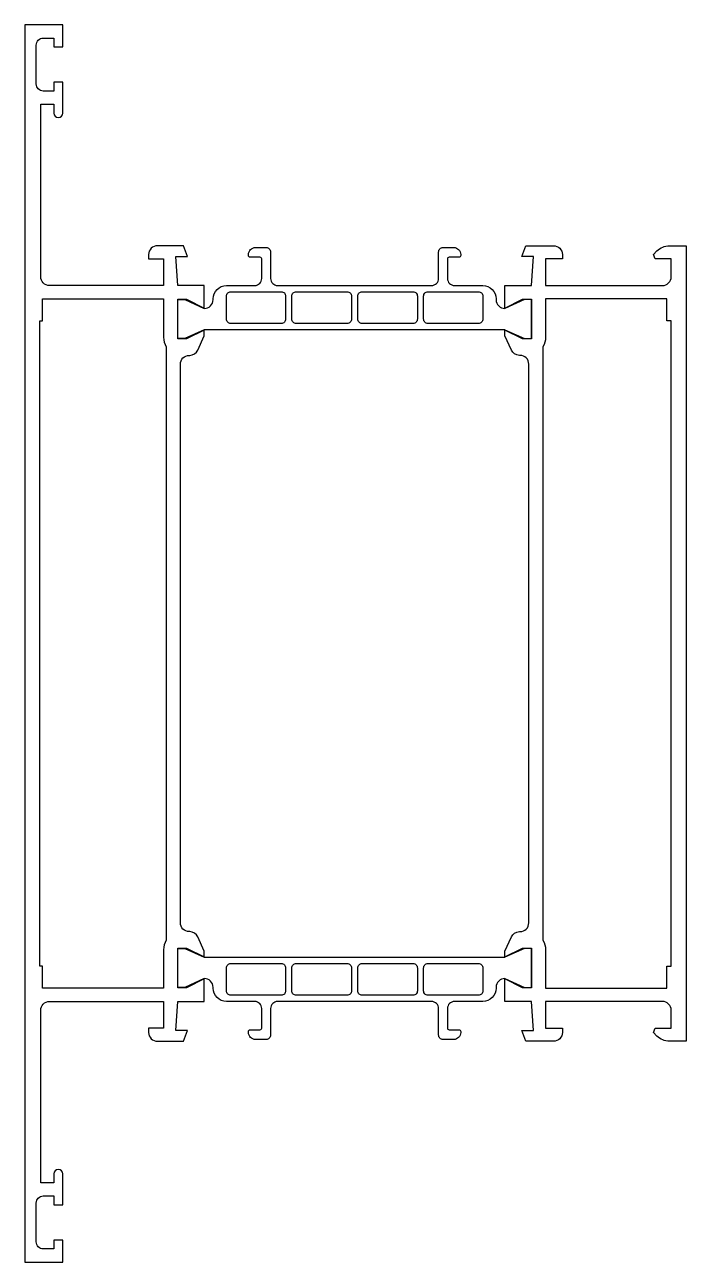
# Model space of a CAD drawing. Header units: millimetres. Extents: x 0 to 75, y 0 to 140.
import ezdxf

# ---------------------------------------------------------------- set-up
doc = ezdxf.new("R2010")
doc.units = ezdxf.units.MM

msp = doc.modelspace()

# ---------------------------------------------------------------- linework, layer by layer
for points in [[(15, 115, 0.414214), (14, 114), (14, 113.5), (15.7, 113.5), (15.7, 110.5), (2.8, 110.5, -0.414214), (1.8, 111.5), (1.8, 131), (3.3, 131), (3.3, 130, 1), (4.3, 130), (4.3, 133.5), (3.3, 133.5), (3.3, 132.5), (2.1, 132.5, -0.414214), (1.3, 133.3), (1.3, 137.7, -0.414214), (2.1, 138.5), (3.3, 138.5), (3.3, 137.5), (4.3, 137.5), (4.3, 140), (0, 140), (0, 0), (4.3, 0), (4.3, 2.5), (3.3, 2.5), (3.3, 1.5), (2.1, 1.5, -0.414214), (1.3, 2.3), (1.3, 6.7, -0.414214), (2.1, 7.5), (3.3, 7.5), (3.3, 6.5), (4.3, 6.5), (4.3, 10, 1), (3.3, 10), (3.3, 9), (1.8, 9), (1.8, 28.5, -0.414214), (2.8, 29.5), (15.7, 29.5), (15.7, 26.5), (14, 26.5), (14, 26, 0.414214), (15, 25), (17.95, 25), (18.39, 26.2), (17.08, 26.2), (17.3, 29.5), (20.3, 29.5), (20.3, 32.1), (18.1, 31.1), (17.3, 31.1), (17.3, 35.5), (18.1, 35.5), (20.3, 34.5), (20.3, 35.2), (19.57, 36.81, 0.294108), (18.66, 37.4), (18.6, 37.4, -0.414214), (17.6, 38.4), (17.6, 101.6, -0.414214), (18.6, 102.6), (18.66, 102.6, 0.294108), (19.57, 103.19), (20.3, 104.8), (20.3, 105.5), (18.1, 104.5), (17.3, 104.5), (17.3, 108.9), (18.1, 108.9), (20.3, 107.9), (20.3, 110.5), (17.3, 110.5), (17.08, 113.8), (18.39, 113.8), (17.95, 115), (15, 115)], [(54.3, 107.9), (54.3, 107.95), (56.3, 108.95), (57.3, 108.95), (57.3, 104.45), (56.3, 104.45), (54.3, 105.45), (54.3, 105.5), (20.3, 105.5), (20.3, 105.45), (18.3, 104.45), (17.3, 104.45), (17.3, 108.95), (18.3, 108.95), (20.3, 107.95), (20.3, 107.9, 0.414214), (21.3, 108.9), (21.3, 109, -0.414214), (22.8, 110.5), (26, 110.5, 0.414214), (26.8, 111.3), (26.8, 113.5, 0.414214), (26.6, 113.7), (25.5, 113.7, -0.414214), (25.3, 113.9), (25.3, 114, -0.414214), (26.1, 114.8), (27.3, 114.8, -0.414214), (27.8, 114.3), (27.8, 111.3, 0.414214), (28.6, 110.5), (46, 110.5, 0.414214), (46.8, 111.3), (46.8, 114.3, -0.414214), (47.3, 114.8), (48.5, 114.8, -0.414214), (49.3, 114), (49.3, 113.9, -0.414214), (49.1, 113.7), (48, 113.7, 0.414214), (47.8, 113.5), (47.8, 111.3, 0.414214), (48.6, 110.5), (51.8, 110.5, -0.414214), (53.3, 109), (53.3, 108.9, 0.414214), (54.3, 107.9)], [(74.8, 25), (72.9, 25, -0.198912), (71.49, 25.59), (71.09, 25.99), (71.3, 26.5), (73.1, 26.5), (73.1, 28.5, 0.414214), (72.1, 29.5), (58.9, 29.5), (58.9, 26.5), (60.8, 26.5), (60.8, 26, -0.414214), (59.8, 25), (56.65, 25), (56.21, 26.2), (57.52, 26.2), (57.3, 29.5), (54.3, 29.5), (54.3, 32.1), (56.5, 31.1), (57.3, 31.1), (57.3, 35.5), (56.5, 35.5), (54.3, 34.5), (54.3, 35.2), (55.03, 36.81, -0.294108), (55.94, 37.4), (56, 37.4, 0.414214), (57, 38.4), (57, 101.6, 0.414214), (56, 102.6), (55.94, 102.6, -0.294108), (55.03, 103.19), (54.3, 104.8), (54.3, 105.5), (56.5, 104.5), (57.3, 104.5), (57.3, 108.9), (56.5, 108.9), (54.3, 107.9), (54.3, 110.5), (57.3, 110.5), (57.52, 113.8), (56.21, 113.8), (56.65, 115), (59.8, 115, -0.414214), (60.8, 114), (60.8, 113.5), (58.9, 113.5), (58.9, 110.5), (72.1, 110.5, 0.414214), (73.1, 111.5), (73.1, 113.5), (71.3, 113.5), (71.09, 114.01), (71.49, 114.41, -0.198912), (72.9, 115), (74.8, 115), (74.8, 25)], [(22.8, 106.7), (22.8, 109.3, -0.414214), (23.3, 109.8), (29, 109.8, -0.414214), (29.5, 109.3), (29.5, 106.7, -0.414214), (29, 106.2), (23.3, 106.2, -0.414214), (22.8, 106.7)], [(30.2, 106.7), (30.2, 109.3, -0.414214), (30.7, 109.8), (36.45, 109.8, -0.414214), (36.95, 109.3), (36.95, 106.7, -0.414214), (36.45, 106.2), (30.7, 106.2, -0.414214), (30.2, 106.7)], [(44.4, 106.7, -0.414214), (43.9, 106.2), (38.15, 106.2, -0.414214), (37.65, 106.7), (37.65, 109.3, -0.414214), (38.15, 109.8), (43.9, 109.8, -0.414214), (44.4, 109.3), (44.4, 106.7)], [(45.1, 106.7), (45.1, 109.3, -0.414214), (45.6, 109.8), (51.3, 109.8, -0.414214), (51.8, 109.3), (51.8, 106.7, -0.414214), (51.3, 106.2), (45.6, 106.2, -0.414214), (45.1, 106.7)], [(1.7, 33.5), (1.7, 106.5), (2, 106.5), (2, 109), (15.7, 109), (15.7, 104.65, 0.137819), (16, 103.58), (16, 36.42, 0.137819), (15.7, 35.35), (15.7, 31), (2, 31), (2, 33.5), (1.7, 33.5)], [(73.1, 33.5), (73.1, 106.5), (72.6, 106.5), (72.6, 109), (58.9, 109), (58.9, 104.65, -0.137819), (58.6, 103.58), (58.6, 36.42, -0.137819), (58.9, 35.35), (58.9, 31), (72.6, 31), (72.6, 33.5), (73.1, 33.5)], [(20.3, 32.1), (20.3, 32.05), (18.3, 31.05), (17.3, 31.05), (17.3, 35.55), (18.3, 35.55), (20.3, 34.55), (20.3, 34.5), (54.3, 34.5), (54.3, 34.55), (56.3, 35.55), (57.3, 35.55), (57.3, 31.05), (56.3, 31.05), (54.3, 32.05), (54.3, 32.1, 0.414214), (53.3, 31.1), (53.3, 31, -0.414214), (51.8, 29.5), (48.6, 29.5, 0.414214), (47.8, 28.7), (47.8, 26.5, 0.414214), (48, 26.3), (49.1, 26.3, -0.414214), (49.3, 26.1), (49.3, 26, -0.414214), (48.5, 25.2), (47.3, 25.2, -0.414214), (46.8, 25.7), (46.8, 28.7, 0.414214), (46, 29.5), (28.6, 29.5, 0.414214), (27.8, 28.7), (27.8, 25.7, -0.414214), (27.3, 25.2), (26.1, 25.2, -0.414214), (25.3, 26), (25.3, 26.1, -0.414214), (25.5, 26.3), (26.6, 26.3, 0.414214), (26.8, 26.5), (26.8, 28.7, 0.414214), (26, 29.5), (22.8, 29.5, -0.414214), (21.3, 31), (21.3, 31.1, 0.414214), (20.3, 32.1)], [(29.5, 33.3), (29.5, 30.7, -0.414214), (29, 30.2), (23.3, 30.2, -0.414214), (22.8, 30.7), (22.8, 33.3, -0.414214), (23.3, 33.8), (29, 33.8, -0.414214), (29.5, 33.3)], [(30.2, 33.3, -0.414214), (30.7, 33.8), (36.45, 33.8, -0.414214), (36.95, 33.3), (36.95, 30.7, -0.414214), (36.45, 30.2), (30.7, 30.2, -0.414214), (30.2, 30.7), (30.2, 33.3)], [(44.4, 33.3), (44.4, 30.7, -0.414214), (43.9, 30.2), (38.15, 30.2, -0.414214), (37.65, 30.7), (37.65, 33.3, -0.414214), (38.15, 33.8), (43.9, 33.8, -0.414214), (44.4, 33.3)], [(51.8, 33.3), (51.8, 30.7, -0.414214), (51.3, 30.2), (45.6, 30.2, -0.414214), (45.1, 30.7), (45.1, 33.3, -0.414214), (45.6, 33.8), (51.3, 33.8, -0.414214), (51.8, 33.3)]]:
    msp.add_lwpolyline(points, format="xyb", close=True)

doc.saveas('drawing.dxf')
